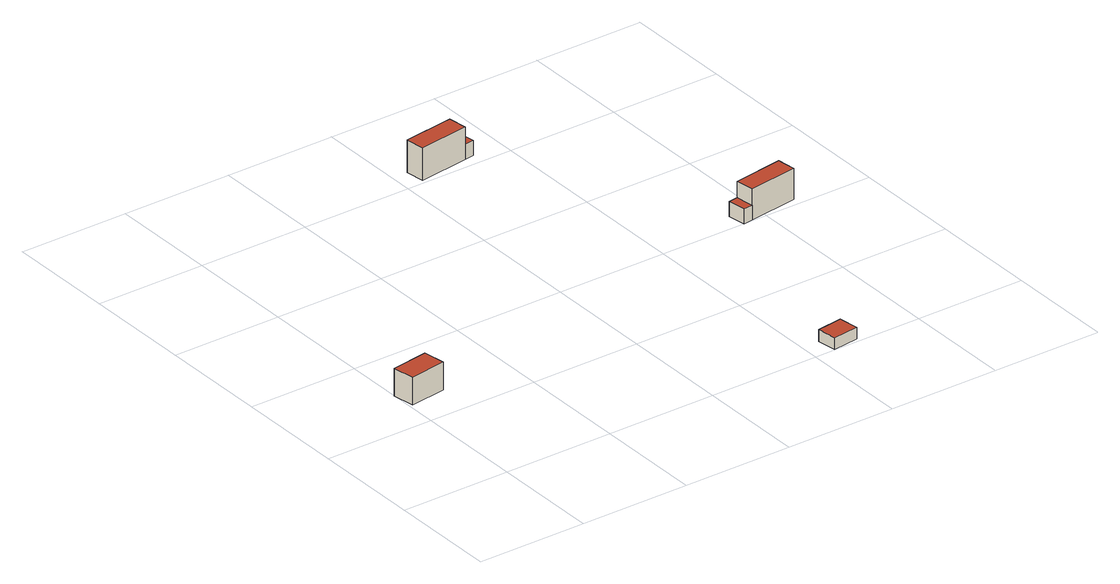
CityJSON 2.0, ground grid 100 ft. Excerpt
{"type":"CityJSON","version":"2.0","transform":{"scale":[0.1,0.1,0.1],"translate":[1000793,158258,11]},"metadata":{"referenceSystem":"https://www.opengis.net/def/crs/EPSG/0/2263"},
"CityObjects":{
"building1":{"type":"Building","attributes":{"name":"Bldg_2210001456","BIN":"3199000"},"geometry":[{"type":"MultiSurface","lod":"2","boundaries":[[[0,1,2,3]],[[4,5,6,7]],[[0,3,7,6]],[[1,0,6,5]],[[2,1,5,4]],[[3,2,4,7]]],"semantics":{"surfaces":[{"type":"RoofSurface","BIN":"3199000"},{"type":"GroundSurface"},{"type":"WallSurface"}],"values":[0,1,2,2,2,2]}}]},
"building2":{"type":"Building","attributes":{"name":"Bldg_2511023121","BIN":"3385824"},"geometry":[{"type":"MultiSurface","lod":"2","boundaries":[[[8,9,10,11]],[[12,13,14,15]],[[8,11,15,14]],[[9,8,14,13]],[[10,9,13,12]],[[11,10,12,15]]],"semantics":{"surfaces":[{"type":"RoofSurface","BIN":"3385824"},{"type":"GroundSurface"},{"type":"WallSurface"}],"values":[0,1,2,2,2,2]}}]},
"building3":{"type":"Building","attributes":{"name":"Bldg_2210019803","BIN":"3199053"},"geometry":[{"type":"MultiSurface","lod":"2","boundaries":[[[16,17,18,19]],[[20,21,22,23]],[[24,25,26,27,28,29]],[[21,16,19,22]],[[18,17,29,28]],[[19,18,28,27]],[[23,22,27,26]],[[20,23,26,25]],[[21,20,25,24]],[[17,16,24,29]]],"semantics":{"surfaces":[{"type":"RoofSurface","BIN":"3199053"},{"type":"GroundSurface"},{"type":"WallSurface"}],"values":[0,0,1,2,2,2,2,2,2,2]}}]},
"building4":{"type":"Building","attributes":{"name":"Bldg_2210012594","BIN":"3199152"},"geometry":[{"type":"MultiSurface","lod":"2","boundaries":[[[30,31,32,33]],[[34,35,36,37]],[[38,39,40,41,42,43]],[[33,36,35,30]],[[34,37,43,42]],[[35,34,42,41]],[[31,30,41,40]],[[32,31,40,39]],[[33,32,39,38]],[[37,36,38,43]]],"semantics":{"surfaces":[{"type":"RoofSurface","BIN":"3199152"},{"type":"GroundSurface"},{"type":"WallSurface"}],"values":[0,0,1,2,2,2,2,2,2,2]}}]}
},
"vertices":[
[336,1526,258],[0,1476,258],[30,1274,258],[366,1324,258],[30,1274,9],[0,1476,9],[336,1526,9],[366,1324,9],
[3400,212,117],[3167,181,117],[3190,2,117],[3424,33,117],[3190,2,11],[3167,181,11],[3400,212,11],[3424,33,11],
[2599,4254,314],[2140,4192,314],[2163,4020,314],[2622,4082,314],[2687,4266,157],[2599,4254,157],[2622,4082,157],[2710,4094,157],[2599,4254,19],[2687,4266,19],[2710,4094,19],[2622,4082,19],[2163,4020,19],[2140,4192,19],
[3844,2167,148],[3759,2154,148],[3783,1988,148],[3868,2000,148],[4297,2233,294],[3844,2167,294],[3868,2000,294],[4321,2067,294],[3868,2000,13],[3783,1988,13],[3759,2154,13],[3844,2167,13],[4297,2233,13],[4321,2067,13]
]}
